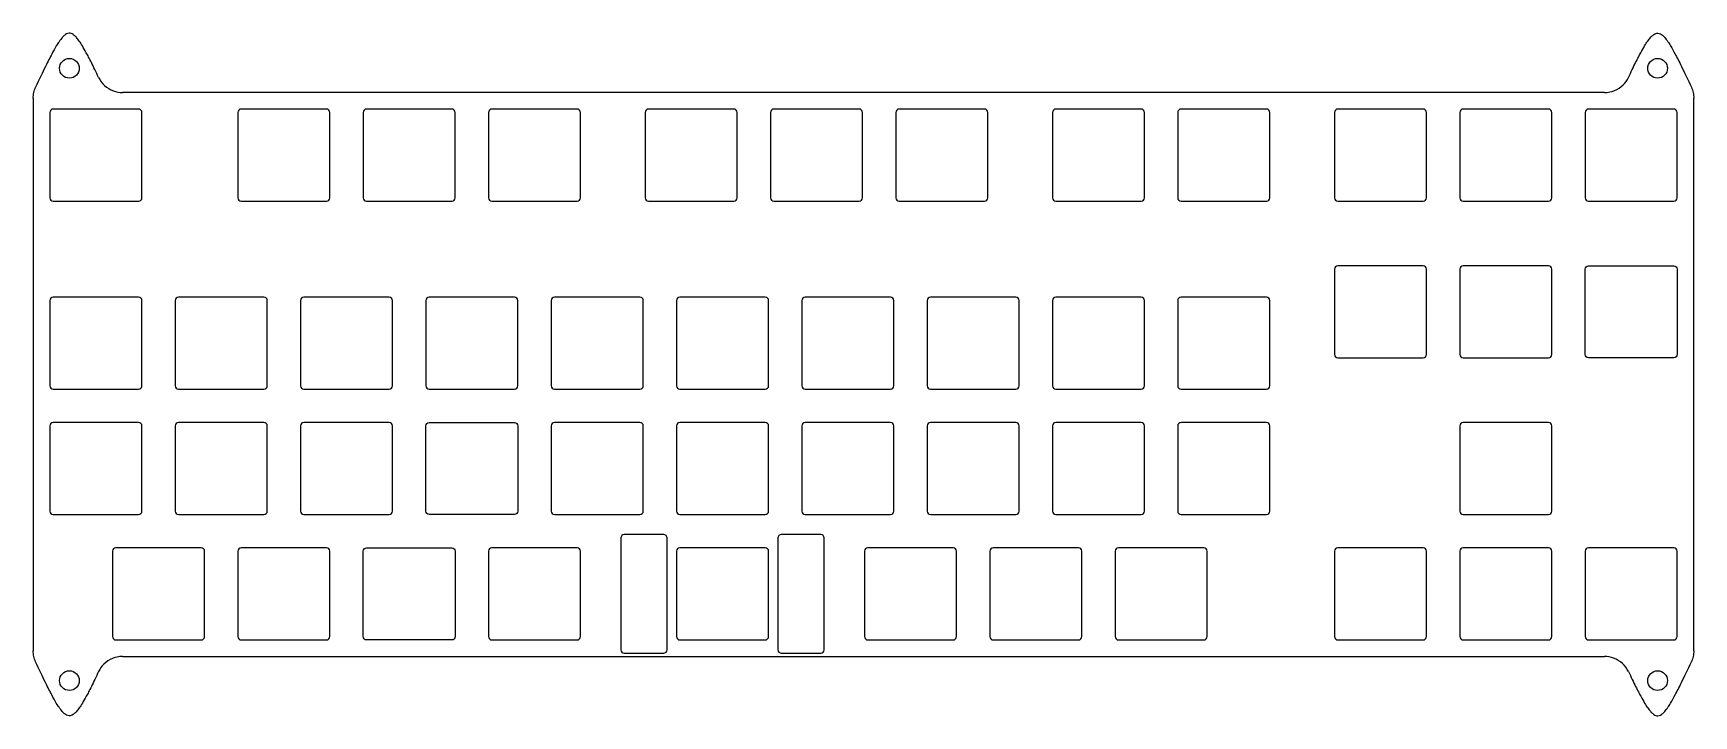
# Model space of a CAD drawing. Header units: millimetres. Extents: x 0 to 252, y -95 to 8.
import ezdxf

# ---------------------------------------------------------------- set-up
doc = ezdxf.new("R2010")
doc.units = ezdxf.units.MM
doc.layers.get('0').update_dxf_attribs({"linetype": 'CONTINUOUS'})

msp = doc.modelspace()

# ---------------------------------------------------------------- linework, layer by layer
for p, q in [((0, -1.51), (0, -85.48)), ((238.86, -0.63), (13.55, -0.63)), ((252.41, -85.48), (252.41, -1.51)), ((13.55, -86.35), (238.86, -86.35))]:
    msp.add_line(p, q)
for points in [[(16.53, -3.65, 0.414214), (16.02, -3.15), (3.02, -3.15, 0.414214), (2.53, -3.65), (2.53, -16.65, 0.414214), (3.02, -17.15), (16.02, -17.15, 0.414214), (16.53, -16.65)], [(31.1, -3.65), (31.1, -16.65, 0.414214), (31.6, -17.15), (44.6, -17.15, 0.414214), (45.1, -16.65), (45.1, -3.65, 0.414214), (44.6, -3.15), (31.6, -3.15, 0.414214)], [(64.15, -16.65), (64.15, -3.65, 0.414214), (63.65, -3.15), (50.65, -3.15, 0.414214), (50.15, -3.65), (50.15, -16.65, 0.414214), (50.65, -17.15), (63.65, -17.15, 0.414214)], [(69.7, -17.15), (82.7, -17.15, 0.414214), (83.2, -16.65), (83.2, -3.65, 0.414214), (82.7, -3.15), (69.7, -3.15, 0.414214), (69.2, -3.65), (69.2, -16.65, 0.414214)], [(106.51, -3.15), (93.51, -3.15, 0.414214), (93.01, -3.65), (93.01, -16.65, 0.414214), (93.51, -17.15), (106.51, -17.15, 0.414214), (107.01, -16.65), (107.01, -3.65, 0.414214)], [(112.06, -3.65), (112.06, -16.65, 0.414214), (112.56, -17.15), (125.56, -17.15, 0.414214), (126.06, -16.65), (126.06, -3.65, 0.414214), (125.56, -3.15), (112.56, -3.15, 0.414214)], [(131.61, -3.15, 0.414214), (131.11, -3.65), (131.11, -16.65, 0.414214), (131.61, -17.15), (144.61, -17.15, 0.414214), (145.11, -16.65), (145.11, -3.65, 0.414214), (144.61, -3.15)], [(168.92, -3.65, 0.414214), (168.43, -3.15), (155.43, -3.15, 0.414214), (154.93, -3.65), (154.93, -16.65, 0.414214), (155.43, -17.15), (168.43, -17.15, 0.414214), (168.92, -16.65)], [(174.48, -3.15, 0.414214), (173.97, -3.65), (173.97, -16.65, 0.414214), (174.48, -17.15), (187.47, -17.15, 0.414214), (187.97, -16.65), (187.97, -3.65, 0.414214), (187.47, -3.15)], [(197.79, -3.65), (197.79, -16.65, 0.414214), (198.29, -17.15), (211.29, -17.15, 0.414214), (211.79, -16.65), (211.79, -3.65, 0.414214), (211.29, -3.15), (198.29, -3.15, 0.414214)], [(230.84, -16.65), (230.84, -3.65, 0.414214), (230.34, -3.15), (217.34, -3.15, 0.414214), (216.84, -3.65), (216.84, -16.65, 0.414214), (217.34, -17.15), (230.34, -17.15, 0.414214)], [(249.39, -3.15), (236.39, -3.15, 0.414214), (235.89, -3.65), (235.89, -16.65, 0.414214), (236.39, -17.15), (249.39, -17.15, 0.414214), (249.89, -16.65), (249.89, -3.65, 0.414214)], [(197.79, -40.47, 0.414214), (198.29, -40.97), (211.29, -40.97, 0.414214), (211.79, -40.47), (211.79, -27.47, 0.414214), (211.29, -26.97), (198.29, -26.97, 0.414214), (197.79, -27.47)], [(217.34, -26.97, 0.414214), (216.84, -27.47), (216.84, -40.47, 0.414214), (217.34, -40.97), (230.34, -40.97, 0.414214), (230.84, -40.47), (230.84, -27.47, 0.414214), (230.34, -26.97)], [(235.89, -40.47), (235.89, -27.47, -0.414214), (236.39, -26.97), (249.39, -26.97, -0.414214), (249.89, -27.47), (249.89, -40.47, -0.414214), (249.39, -40.97), (236.39, -40.97, -0.414214)], [(16.02, -45.73, 0.414214), (16.53, -45.23), (16.53, -32.23, 0.414214), (16.02, -31.73), (3.02, -31.73, 0.414214), (2.53, -32.23), (2.53, -45.23, 0.414214), (3.02, -45.73)], [(21.58, -32.23), (21.58, -45.23, 0.414214), (22.07, -45.73), (35.08, -45.73, 0.414214), (35.58, -45.23), (35.58, -32.23, 0.414214), (35.08, -31.73), (22.07, -31.73, 0.414214)], [(41.12, -31.73, 0.414214), (40.62, -32.23), (40.62, -45.23, 0.414214), (41.12, -45.73), (54.13, -45.73, 0.414214), (54.62, -45.23), (54.62, -32.23, 0.414214), (54.13, -31.73)], [(59.68, -45.23, 0.414214), (60.17, -45.73), (73.17, -45.73, 0.414214), (73.67, -45.23), (73.67, -32.23, 0.414214), (73.17, -31.73), (60.17, -31.73, 0.414214), (59.68, -32.23)], [(92.22, -45.73, 0.414214), (92.73, -45.23), (92.73, -32.23, 0.414214), (92.22, -31.73), (79.22, -31.73, 0.414214), (78.72, -32.23), (78.72, -45.23, 0.414214), (79.22, -45.73)], [(98.28, -31.73, 0.414214), (97.78, -32.23), (97.78, -45.23, 0.414214), (98.28, -45.73), (111.28, -45.73, 0.414214), (111.78, -45.23), (111.78, -32.23, 0.414214), (111.28, -31.73)], [(116.83, -32.23), (116.83, -45.23, 0.414214), (117.33, -45.73), (130.32, -45.73, 0.414214), (130.82, -45.23), (130.82, -32.23, 0.414214), (130.32, -31.73), (117.33, -31.73, 0.414214)], [(149.38, -31.73), (136.38, -31.73, 0.414214), (135.88, -32.23), (135.88, -45.23, 0.414214), (136.38, -45.73), (149.38, -45.73, 0.414214), (149.88, -45.23), (149.88, -32.23, 0.414214)], [(154.93, -45.23, 0.414214), (155.43, -45.73), (168.43, -45.73, 0.414214), (168.92, -45.23), (168.92, -32.23, 0.414214), (168.43, -31.73), (155.43, -31.73, 0.414214), (154.93, -32.23)], [(174.48, -31.73, 0.414214), (173.97, -32.23), (173.97, -45.23, 0.414214), (174.48, -45.73), (187.47, -45.73, 0.414214), (187.97, -45.23), (187.97, -32.23, 0.414214), (187.47, -31.73)], [(2.53, -64.28, 0.414214), (3.02, -64.78), (16.02, -64.78, 0.414214), (16.53, -64.28), (16.53, -51.28, 0.414214), (16.02, -50.78), (3.02, -50.78, 0.414214), (2.53, -51.28)], [(22.07, -64.78), (35.08, -64.78, 0.414214), (35.58, -64.28), (35.58, -51.28, 0.414214), (35.08, -50.78), (22.07, -50.78, 0.414214), (21.58, -51.28), (21.58, -64.28, 0.414214)], [(41.12, -64.78), (54.13, -64.78, 0.414214), (54.62, -64.28), (54.62, -51.28, 0.414214), (54.13, -50.78), (41.12, -50.78, 0.414214), (40.62, -51.28), (40.62, -64.28, 0.414214)], [(59.68, -64.28), (59.68, -51.28, -0.414214), (60.17, -50.78), (73.17, -50.78, -0.414214), (73.67, -51.28), (73.67, -64.28, -0.414214), (73.17, -64.78), (60.17, -64.78, -0.414214)], [(92.73, -51.28, 0.414214), (92.22, -50.78), (79.22, -50.78, 0.414214), (78.72, -51.28), (78.72, -64.28, 0.414214), (79.22, -64.78), (92.22, -64.78, 0.414214), (92.73, -64.28)], [(111.78, -64.28), (111.78, -51.28, 0.414214), (111.28, -50.78), (98.28, -50.78, 0.414214), (97.78, -51.28), (97.78, -64.28, 0.414214), (98.28, -64.78), (111.28, -64.78, 0.414214)], [(117.33, -64.78), (130.32, -64.78, 0.414214), (130.82, -64.28), (130.82, -51.28, 0.414214), (130.32, -50.78), (117.33, -50.78, 0.414214), (116.83, -51.28), (116.83, -64.28, 0.414214)], [(136.38, -64.78), (149.38, -64.78, 0.414214), (149.88, -64.28), (149.88, -51.28, 0.414214), (149.38, -50.78), (136.38, -50.78, 0.414214), (135.88, -51.28), (135.88, -64.28, 0.414214)], [(155.43, -64.78), (168.43, -64.78, 0.414214), (168.92, -64.28), (168.92, -51.28, 0.414214), (168.43, -50.78), (155.43, -50.78, 0.414214), (154.93, -51.28), (154.93, -64.28, 0.414214)], [(174.48, -50.78, 0.414214), (173.97, -51.28), (173.97, -64.28, 0.414214), (174.48, -64.78), (187.47, -64.78, 0.414214), (187.97, -64.28), (187.97, -51.28, 0.414214), (187.47, -50.78)], [(216.84, -64.28, 0.414214), (217.34, -64.78), (230.34, -64.78, 0.414214), (230.84, -64.28), (230.84, -51.28, 0.414214), (230.34, -50.78), (217.34, -50.78, 0.414214), (216.84, -51.28)], [(89.84, -85.83), (95.84, -85.83, 0.414214), (96.34, -85.33), (96.34, -68.33, 0.414214), (95.84, -67.83), (89.84, -67.83, 0.414214), (89.34, -68.33), (89.34, -85.33, 0.414214)], [(120.21, -85.33), (120.21, -68.33, 0.414214), (119.71, -67.83), (113.71, -67.83, 0.414214), (113.21, -68.33), (113.21, -85.33, 0.414214), (113.71, -85.83), (119.71, -85.83, 0.414214)], [(25.55, -69.83), (12.55, -69.83, 0.414214), (12.05, -70.33), (12.05, -83.33, 0.414214), (12.55, -83.83), (25.55, -83.83, 0.414214), (26.05, -83.33), (26.05, -70.33, 0.414214)], [(44.6, -69.83), (31.6, -69.83, 0.414214), (31.1, -70.33), (31.1, -83.33, 0.414214), (31.6, -83.83), (44.6, -83.83, 0.414214), (45.1, -83.33), (45.1, -70.33, 0.414214)], [(50.65, -83.83, -0.414214), (50.15, -83.33), (50.15, -70.33, -0.414214), (50.65, -69.83), (63.65, -69.83, -0.414214), (64.15, -70.33), (64.15, -83.33, -0.414214), (63.65, -83.83)], [(69.7, -69.83, 0.414214), (69.2, -70.33), (69.2, -83.33, 0.414214), (69.7, -83.83), (82.7, -83.83, 0.414214), (83.2, -83.33), (83.2, -70.33, 0.414214), (82.7, -69.83)], [(98.28, -69.83, 0.414214), (97.78, -70.33), (97.78, -83.33, 0.414214), (98.28, -83.83), (111.28, -83.83, 0.414214), (111.78, -83.33), (111.78, -70.33, 0.414214), (111.28, -69.83)], [(140.35, -83.33), (140.35, -70.33, 0.414214), (139.85, -69.83), (126.85, -69.83, 0.414214), (126.35, -70.33), (126.35, -83.33, 0.414214), (126.85, -83.83), (139.85, -83.83, 0.414214)], [(145.9, -83.83), (158.9, -83.83, 0.414214), (159.4, -83.33), (159.4, -70.33, 0.414214), (158.9, -69.83), (145.9, -69.83, 0.414214), (145.4, -70.33), (145.4, -83.33, 0.414214)], [(178.45, -83.33), (178.45, -70.33, 0.414214), (177.95, -69.83), (164.95, -69.83, 0.414214), (164.45, -70.33), (164.45, -83.33, 0.414214), (164.95, -83.83), (177.95, -83.83, 0.414214)], [(211.79, -70.33, 0.414214), (211.29, -69.83), (198.29, -69.83, 0.414214), (197.79, -70.33), (197.79, -83.33, 0.414214), (198.29, -83.83), (211.29, -83.83, 0.414214), (211.79, -83.33)], [(217.34, -69.83, 0.414214), (216.84, -70.33), (216.84, -83.33, 0.414214), (217.34, -83.83), (230.34, -83.83, 0.414214), (230.84, -83.33), (230.84, -70.33, 0.414214), (230.34, -69.83)], [(249.89, -70.33, 0.414214), (249.39, -69.83), (236.39, -69.83, 0.414214), (235.89, -70.33), (235.89, -83.33, 0.414214), (236.39, -83.83), (249.39, -83.83, 0.414214), (249.89, -83.33)]]:
    msp.add_lwpolyline(points, format="xyb", close=True)
for centre in [(5.5, 3.04), (246.91, 3.04), (5.5, -90.02), (246.91, -90.02)]:
    msp.add_circle(centre, 1.5)
for points in [[(9.94, 1.66), (5.45, 11.17), (0.37, 0.17)], [(242.48, 1.66), (246.96, 11.17), (252.04, 0.17)], [(9.94, -88.65), (5.45, -98.15), (0.37, -87.16)], [(242.48, -88.65), (246.96, -98.15), (252.04, -87.16)]]:
    msp.add_rational_spline(points, [1.14599589393, 2.9023244302, 1.04662123806], degree=2)
for points, knots in [([(0, -1.51), (0, -1.22), (0.03, -0.93), (0.16, -0.36), (0.25, -0.09), (0.37, 0.17)], [0, 0, 0, 0, 0.0866604, 0.0866604, 0.1733208, 0.1733208, 0.1733208, 0.1733208]), ([(9.94, 1.66), (10.16, 1.19), (10.47, 0.77), (11.24, 0.07), (11.69, -0.21), (12.62, -0.55), (13.08, -0.63), (13.55, -0.63)], [0, 0, 0, 0, 0.1562578, 0.1562578, 0.3125156, 0.3125156, 0.4533159, 0.4533159, 0.4533159, 0.4533159]), ([(238.86, -0.63), (239.38, -0.63), (239.9, -0.53), (240.86, -0.13), (241.3, 0.16), (242, 0.85), (242.28, 1.24), (242.48, 1.66)], [0, 0, 0, 0, 0.1562578, 0.1562578, 0.3125156, 0.3125156, 0.4533159, 0.4533159, 0.4533159, 0.4533159]), ([(252.04, 0.17), (252.16, -0.09), (252.26, -0.36), (252.38, -0.93), (252.41, -1.22), (252.41, -1.51)], [0, 0, 0, 0, 0.0866604, 0.0866604, 0.1733208, 0.1733208, 0.1733208, 0.1733208]), ([(0.37, -87.16), (0.25, -86.89), (0.16, -86.62), (0.03, -86.06), (0, -85.77), (0, -85.48)], [0, 0, 0, 0, 0.0866604, 0.0866604, 0.1733208, 0.1733208, 0.1733208, 0.1733208]), ([(252.41, -85.48), (252.41, -85.77), (252.38, -86.06), (252.26, -86.62), (252.16, -86.89), (252.04, -87.16)], [0, 0, 0, 0, 0.0866604, 0.0866604, 0.1733208, 0.1733208, 0.1733208, 0.1733208]), ([(13.55, -86.35), (13.03, -86.35), (12.52, -86.46), (11.55, -86.85), (11.11, -87.14), (10.41, -87.84), (10.14, -88.22), (9.94, -88.65)], [0, 0, 0, 0, 0.1562578, 0.1562578, 0.3125156, 0.3125156, 0.4533159, 0.4533159, 0.4533159, 0.4533159]), ([(242.48, -88.65), (242.26, -88.18), (241.94, -87.75), (241.17, -87.05), (240.72, -86.78), (239.79, -86.44), (239.33, -86.35), (238.86, -86.35)], [0, 0, 0, 0, 0.1562578, 0.1562578, 0.3125156, 0.3125156, 0.4533159, 0.4533159, 0.4533159, 0.4533159])]:
    msp.add_open_spline(points, degree=3, knots=knots)

doc.saveas('drawing.dxf')
